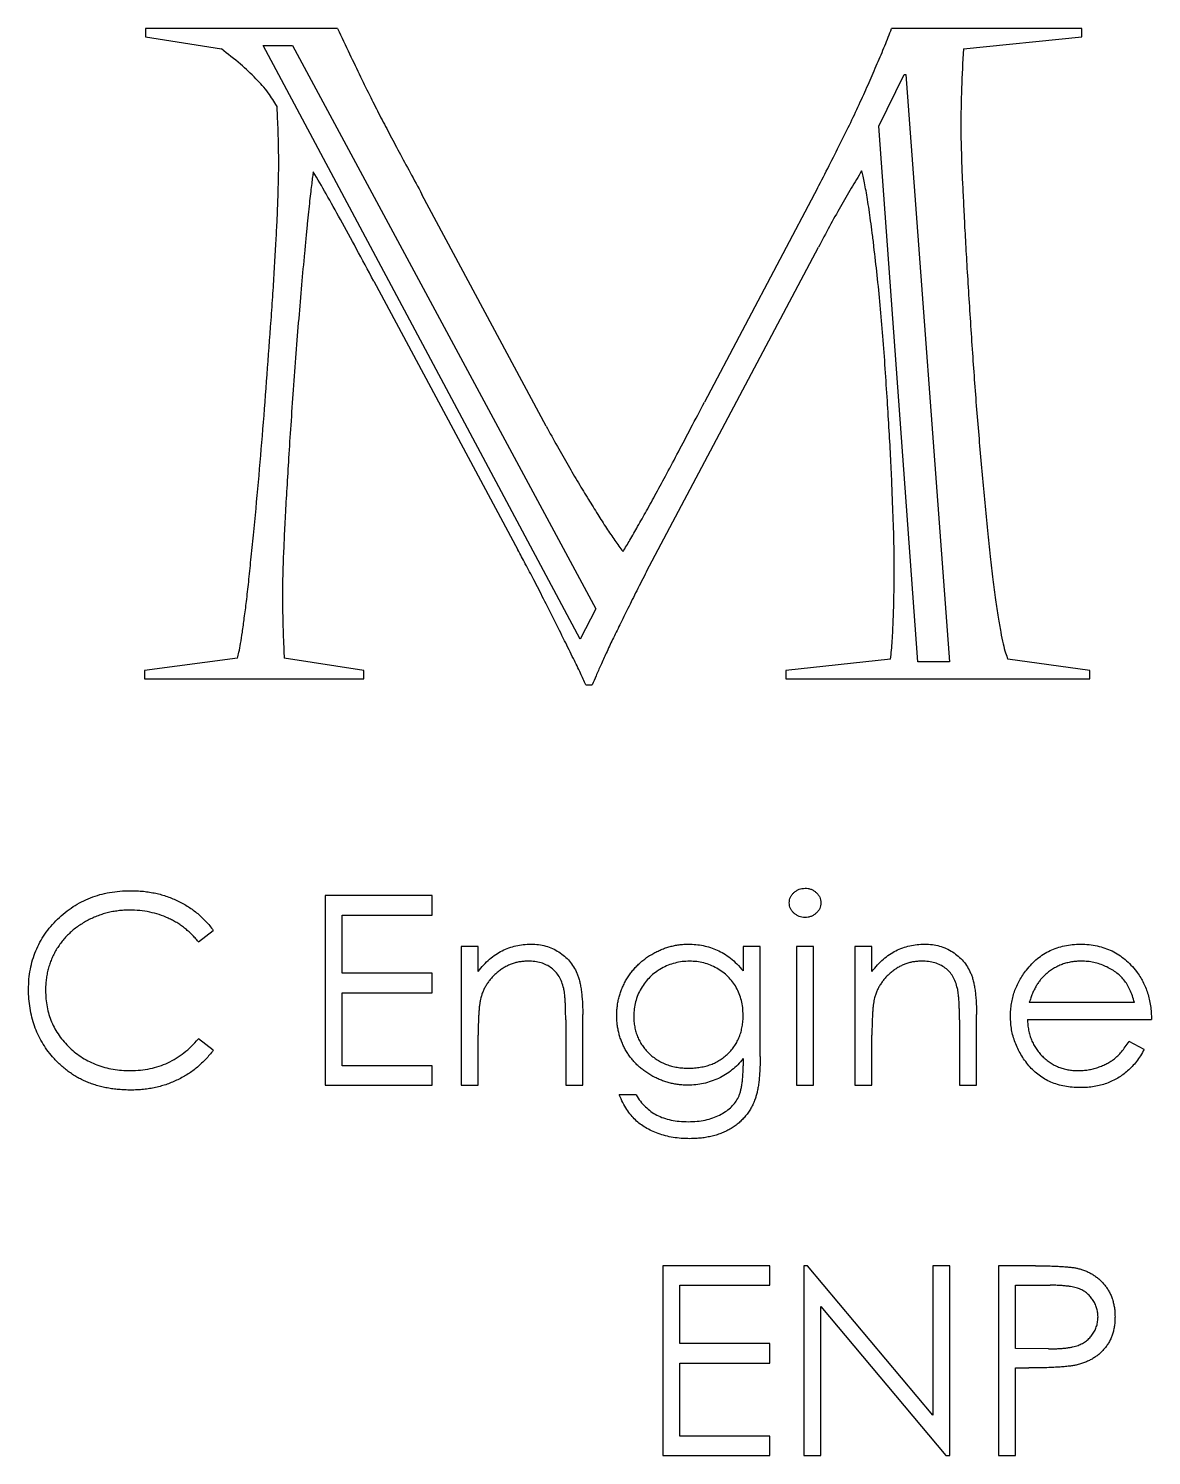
# Model space of a CAD drawing. Header units: millimetres. Extents: x -152 to 152, y -48 to 197.
# Drawn here: x -46.01 to -25.28, y -7.87 to 18.47 of the extents above; entities that cross this region are included whole.
import ezdxf

# ---------------------------------------------------------------- set-up
doc = ezdxf.new("R2010")
doc.units = ezdxf.units.MM

msp = doc.modelspace()

# ---------------------------------------------------------------- linework, layer by layer
at = {"color": 7, "linetype": 'Continuous', "lineweight": 25}
for p, q in [((-40.305, 18.465), (-43.853, 18.465)), ((-43.853, 18.465), (-43.853, 18.31)), ((-26.564, 18.465), (-30.078, 18.465)), ((-26.564, 18.31), (-26.564, 18.465)), ((-43.853, 18.31), (-42.45, 18.088)), ((-28.751, 18.088), (-26.564, 18.31)), ((-41.681, 18.154), (-41.136, 18.154)), ((-35.827, 7.196), (-41.681, 18.154)), ((-41.136, 18.154), (-35.54, 7.754)), ((-30.312, 16.661), (-29.844, 17.62)), ((-29.844, 17.62), (-29.812, 17.62)), ((-29.812, 17.62), (-29.006, 6.777)), ((-29.593, 6.777), (-30.312, 16.661)), ((-36.455, 11.129), (-38.747, 15.405)), ((-31.446, 15.519), (-33.533, 11.572)), ((-34.602, 8.443), (-31.429, 14.428)), ((-39.636, 13.805), (-36.976, 8.844)), ((-35.54, 7.754), (-35.827, 7.196)), ((-42.156, 6.843), (-43.87, 6.621)), ((-43.87, 6.621), (-43.87, 6.465)), ((-39.818, 6.621), (-41.291, 6.843)), ((-39.818, 6.465), (-39.818, 6.621)), ((-30.095, 6.826), (-32.033, 6.621)), ((-32.033, 6.621), (-32.033, 6.465)), ((-29.006, 6.777), (-29.593, 6.777)), ((-26.418, 6.621), (-27.93, 6.826)), ((-26.418, 6.465), (-26.418, 6.621)), ((-43.87, 6.465), (-39.818, 6.465)), ((-35.72, 6.351), (-35.605, 6.351)), ((-32.033, 6.465), (-26.418, 6.465)), ((-40.536, 2.465), (-40.536, -1.035)), ((-38.562, 2.465), (-40.536, 2.465)), ((-38.562, 2.106), (-38.562, 2.465)), ((-40.222, 2.106), (-38.562, 2.106)), ((-40.222, 1.03), (-40.222, 2.106)), ((-42.875, 1.613), (-42.601, 1.823)), ((-38.024, 1.523), (-38.024, -1.035)), ((-37.71, 1.523), (-38.024, 1.523)), ((-37.71, 1.062), (-37.71, 1.523)), ((-32.818, 1.523), (-32.818, 1.076)), ((-32.504, 1.523), (-32.818, 1.523)), ((-32.504, -0.507), (-32.504, 1.523)), ((-31.831, 1.523), (-31.831, -1.035)), ((-31.517, 1.523), (-31.831, 1.523)), ((-31.517, -1.035), (-31.517, 1.523)), ((-30.754, 1.523), (-30.754, -1.035)), ((-30.44, 1.523), (-30.754, 1.523)), ((-30.44, 1.062), (-30.44, 1.523)), ((-38.562, 1.03), (-40.222, 1.03)), ((-38.562, 0.671), (-38.562, 1.03)), ((-40.222, 0.671), (-38.562, 0.671)), ((-40.222, -0.676), (-40.222, 0.671)), ((-35.78, -1.035), (-35.78, 0.272)), ((-28.511, -1.035), (-28.511, 0.272)), ((-25.594, 0.491), (-27.536, 0.491)), ((-36.094, 0.169), (-36.094, -1.035)), ((-28.825, 0.169), (-28.825, -1.035)), ((-27.568, 0.177), (-25.28, 0.177)), ((-42.601, -0.39), (-42.875, -0.182)), ((-37.71, -1.035), (-37.71, -0.11)), ((-30.44, -1.035), (-30.44, -0.11)), ((-25.415, -0.373), (-25.694, -0.227)), ((-38.562, -0.676), (-40.222, -0.676)), ((-38.562, -1.035), (-38.562, -0.676)), ((-32.818, -0.545), (-32.818, -0.677)), ((-40.536, -1.035), (-38.562, -1.035)), ((-38.024, -1.035), (-37.71, -1.035)), ((-36.094, -1.035), (-35.78, -1.035)), ((-31.831, -1.035), (-31.517, -1.035)), ((-30.754, -1.035), (-30.44, -1.035)), ((-28.825, -1.035), (-28.511, -1.035)), ((-34.793, -1.214), (-35.107, -1.214)), ((-34.299, -4.368), (-34.299, -7.868)), ((-32.325, -4.368), (-34.299, -4.368)), ((-32.325, -4.727), (-32.325, -4.368)), ((-31.631, -4.368), (-31.697, -4.368)), ((-31.697, -4.368), (-31.697, -7.868)), ((-29.318, -7.123), (-31.631, -4.368)), ((-29.318, -4.368), (-29.318, -7.123)), ((-29.004, -4.368), (-29.318, -4.368)), ((-29.004, -7.868), (-29.004, -4.368)), ((-28.107, -4.368), (-28.107, -7.868)), ((-27.421, -4.368), (-28.107, -4.368)), ((-33.985, -4.727), (-32.325, -4.727)), ((-33.985, -5.804), (-33.985, -4.727)), ((-27.793, -4.727), (-27.153, -4.727)), ((-27.793, -5.894), (-27.793, -4.727)), ((-31.383, -5.12), (-29.076, -7.868)), ((-31.383, -7.868), (-31.383, -5.12)), ((-32.325, -5.804), (-33.985, -5.804)), ((-32.325, -6.163), (-32.325, -5.804)), ((-27.18, -5.901), (-27.793, -5.894)), ((-33.985, -6.163), (-32.325, -6.163)), ((-33.985, -7.509), (-33.985, -6.163)), ((-27.793, -6.253), (-27.543, -6.253)), ((-27.793, -7.868), (-27.793, -6.253)), ((-32.325, -7.509), (-33.985, -7.509)), ((-32.325, -7.868), (-32.325, -7.509)), ((-34.299, -7.868), (-32.325, -7.868)), ((-31.697, -7.868), (-31.383, -7.868)), ((-29.076, -7.868), (-29.004, -7.868)), ((-28.107, -7.868), (-27.793, -7.868))]:
    msp.add_line(p, q, dxfattribs=at)
for points, knots in [([(-40.305, 18.465), (-40.231, 18.31), (-40.09, 18.012), (-39.89, 17.587), (-39.701, 17.209), (-39.529, 16.862), (-39.35, 16.528), (-39.167, 16.176), (-38.961, 15.8), (-38.82, 15.539), (-38.747, 15.405)], [0, 0, 0, 0, 0.1505979, 0.2872389, 0.410545, 0.5192689, 0.6257966, 0.7412044, 0.8661617, 1, 1, 1, 1]), ([(-31.446, 15.519), (-31.374, 15.658), (-31.231, 15.932), (-31.028, 16.338), (-30.834, 16.728), (-30.657, 17.105), (-30.493, 17.466), (-30.343, 17.812), (-30.203, 18.142), (-30.119, 18.36), (-30.078, 18.465)], [0, 0, 0, 0, 0.1450782, 0.2851175, 0.4187928, 0.5471414, 0.6688446, 0.7849187, 0.8953869, 1, 1, 1, 1]), ([(-41.423, 17.029), (-41.475, 17.114), (-41.587, 17.298), (-41.82, 17.555), (-42.11, 17.825), (-42.332, 17.996), (-42.45, 18.088)], [0, 0, 0, 0, 0.201351, 0.433663, 0.698015, 1, 1, 1, 1]), ([(-28.751, 18.088), (-28.765, 17.847), (-28.793, 17.366), (-28.797, 16.884), (-28.799, 16.644)], [0, 0, 0, 0, 0.501126, 1, 1, 1, 1]), ([(-41.391, 16.035), (-41.392, 16.096), (-41.394, 16.232), (-41.398, 16.459), (-41.408, 16.729), (-41.418, 16.924), (-41.423, 17.029)], [0, 0, 0, 0, 0.183732, 0.411592, 0.683668, 1, 1, 1, 1]), ([(-28.799, 16.644), (-28.799, 16.573), (-28.798, 16.413), (-28.789, 16.15), (-28.781, 15.839), (-28.761, 15.478), (-28.743, 15.066), (-28.719, 14.605), (-28.689, 14.094), (-28.644, 13.356), (-28.583, 12.417), (-28.501, 11.309), (-28.407, 10.241), (-28.328, 9.383), (-28.259, 8.74), (-28.211, 8.313), (-28.163, 7.939), (-28.113, 7.616), (-28.069, 7.344), (-28.022, 7.125), (-27.982, 6.956), (-27.946, 6.864), (-27.93, 6.826)], [0, 0, 0, 0, 0.021711, 0.048364, 0.079957, 0.116509, 0.158247, 0.205184, 0.256828, 0.313674, 0.430119, 0.542679, 0.651383, 0.755956, 0.804585, 0.848038, 0.886348, 0.919283, 0.947308, 0.97, 0.987353, 1, 1, 1, 1]), ([(-42.156, 6.843), (-42.146, 6.88), (-42.121, 6.97), (-42.091, 7.131), (-42.061, 7.342), (-42.024, 7.601), (-41.985, 7.91), (-41.944, 8.268), (-41.904, 8.676), (-41.807, 9.616), (-41.677, 11.09), (-41.569, 12.577), (-41.498, 13.564), (-41.472, 14.021), (-41.448, 14.443), (-41.425, 14.83), (-41.41, 15.181), (-41.401, 15.497), (-41.393, 15.778), (-41.392, 15.953), (-41.391, 16.035)], [0, 0, 0, 0, 0.012541, 0.030286, 0.053231, 0.081733, 0.115239, 0.154538, 0.19882, 0.248667, 0.461347, 0.679859, 0.733274, 0.782953, 0.828666, 0.870678, 0.908698, 0.943008, 0.973355, 1, 1, 1, 1]), ([(-40.753, 15.823), (-40.758, 15.792), (-40.77, 15.72), (-40.783, 15.598), (-40.804, 15.45), (-40.823, 15.276), (-40.841, 15.076), (-40.867, 14.85), (-40.89, 14.598), (-40.927, 14.223), (-40.971, 13.726), (-41.025, 13.107), (-41.076, 12.462), (-41.123, 11.806), (-41.17, 11.162), (-41.208, 10.556), (-41.242, 10), (-41.272, 9.496), (-41.293, 9.041), (-41.311, 8.638), (-41.322, 8.286), (-41.323, 8.069), (-41.323, 7.968)], [0, 0, 0, 0, 0.012195, 0.027759, 0.046773, 0.068855, 0.094319, 0.123227, 0.155518, 0.190914, 0.266631, 0.345427, 0.427585, 0.512801, 0.596146, 0.673261, 0.743859, 0.808251, 0.865803, 0.917153, 0.961675, 1, 1, 1, 1]), ([(-39.636, 13.805), (-39.743, 14.005), (-39.948, 14.384), (-40.242, 14.921), (-40.504, 15.395), (-40.674, 15.687), (-40.753, 15.823)], [0, 0, 0, 0, 0.295104, 0.560983, 0.795288, 1, 1, 1, 1]), ([(-30.631, 15.838), (-30.695, 15.732), (-30.828, 15.514), (-31.025, 15.172), (-31.228, 14.809), (-31.361, 14.557), (-31.429, 14.428)], [0, 0, 0, 0, 0.229843, 0.472857, 0.729114, 1, 1, 1, 1]), ([(-30.029, 8.508), (-30.03, 8.613), (-30.031, 8.837), (-30.038, 9.195), (-30.055, 9.598), (-30.07, 10.043), (-30.092, 10.53), (-30.122, 11.052), (-30.156, 11.608), (-30.195, 12.19), (-30.236, 12.779), (-30.289, 13.354), (-30.34, 13.907), (-30.394, 14.349), (-30.431, 14.684), (-30.464, 14.911), (-30.494, 15.117), (-30.518, 15.303), (-30.549, 15.466), (-30.575, 15.609), (-30.601, 15.732), (-30.621, 15.805), (-30.631, 15.838)], [0, 0, 0, 0, 0.042662, 0.091286, 0.145889, 0.206783, 0.272991, 0.344204, 0.419747, 0.500283, 0.581854, 0.660209, 0.735631, 0.807869, 0.841834, 0.872889, 0.901277, 0.926673, 0.949183, 0.969031, 0.985962, 1, 1, 1, 1]), ([(-35.036, 8.813), (-34.993, 8.883), (-34.901, 9.036), (-34.759, 9.288), (-34.594, 9.574), (-34.418, 9.902), (-34.22, 10.264), (-34.006, 10.666), (-33.775, 11.106), (-33.616, 11.413), (-33.533, 11.572)], [0, 0, 0, 0, 0.078552, 0.170546, 0.275711, 0.393972, 0.525409, 0.670336, 0.82876, 1, 1, 1, 1]), ([(-36.455, 11.129), (-36.387, 11.003), (-36.254, 10.761), (-36.053, 10.412), (-35.864, 10.085), (-35.681, 9.784), (-35.508, 9.506), (-35.346, 9.252), (-35.19, 9.023), (-35.086, 8.881), (-35.036, 8.813)], [0, 0, 0, 0, 0.157581, 0.305255, 0.444156, 0.57398, 0.694295, 0.805124, 0.906999, 1, 1, 1, 1]), ([(-35.72, 6.351), (-35.753, 6.423), (-35.827, 6.587), (-35.961, 6.858), (-36.124, 7.186), (-36.308, 7.554), (-36.496, 7.929), (-36.673, 8.275), (-36.832, 8.574), (-36.931, 8.759), (-36.976, 8.844)], [0, 0, 0, 0, 0.085446, 0.193083, 0.324503, 0.478539, 0.635696, 0.774923, 0.896233, 1, 1, 1, 1]), ([(-34.602, 8.443), (-34.663, 8.325), (-34.778, 8.099), (-34.942, 7.772), (-35.089, 7.471), (-35.225, 7.198), (-35.342, 6.949), (-35.442, 6.726), (-35.532, 6.531), (-35.582, 6.408), (-35.605, 6.351)], [0, 0, 0, 0, 0.170831, 0.328047, 0.473064, 0.604003, 0.7223, 0.828429, 0.920488, 1, 1, 1, 1]), ([(-30.095, 6.826), (-30.084, 6.939), (-30.061, 7.182), (-30.045, 7.576), (-30.032, 8.025), (-30.03, 8.341), (-30.029, 8.508)], [0, 0, 0, 0, 0.201675, 0.436135, 0.702209, 1, 1, 1, 1]), ([(-41.323, 7.968), (-41.322, 7.896), (-41.321, 7.738), (-41.316, 7.479), (-41.306, 7.176), (-41.296, 6.959), (-41.291, 6.843)], [0, 0, 0, 0, 0.1904, 0.421935, 0.690348, 1, 1, 1, 1]), ([(-46.011, 0.736), (-46.009, 0.799), (-46.006, 0.923), (-45.98, 1.104), (-45.938, 1.278), (-45.879, 1.445), (-45.804, 1.604), (-45.711, 1.755), (-45.601, 1.898), (-45.476, 2.032), (-45.338, 2.155), (-45.191, 2.263), (-45.034, 2.352), (-44.869, 2.427), (-44.696, 2.485), (-44.514, 2.525), (-44.323, 2.55), (-44.194, 2.554), (-44.128, 2.555)], [0, 0, 0, 0, 0.064558, 0.127014, 0.187955, 0.248014, 0.307748, 0.368235, 0.42947, 0.492743, 0.556258, 0.618217, 0.679655, 0.741246, 0.803415, 0.866815, 0.932328, 1, 1, 1, 1]), ([(-44.128, 2.555), (-44.087, 2.555), (-44.008, 2.554), (-43.89, 2.544), (-43.775, 2.529), (-43.664, 2.508), (-43.555, 2.482), (-43.449, 2.447), (-43.346, 2.408), (-43.246, 2.363), (-43.15, 2.313), (-43.058, 2.258), (-42.971, 2.197), (-42.887, 2.133), (-42.809, 2.062), (-42.734, 1.988), (-42.665, 1.908), (-42.622, 1.851), (-42.601, 1.823)], [0, 0, 0, 0, 0.068548, 0.135683, 0.201215, 0.265682, 0.329267, 0.392395, 0.45507, 0.517127, 0.57879, 0.63974, 0.700192, 0.759806, 0.819628, 0.879355, 0.939512, 1, 1, 1, 1]), ([(-31.966, 2.329), (-31.965, 2.348), (-31.963, 2.383), (-31.946, 2.434), (-31.919, 2.481), (-31.881, 2.522), (-31.837, 2.556), (-31.787, 2.582), (-31.732, 2.597), (-31.695, 2.599), (-31.676, 2.6)], [0, 0, 0, 0, 0.1232899, 0.2421491, 0.3634375, 0.4897454, 0.6181148, 0.7448938, 0.8689323, 1, 1, 1, 1]), ([(-31.676, 2.6), (-31.656, 2.599), (-31.618, 2.597), (-31.563, 2.582), (-31.513, 2.556), (-31.468, 2.522), (-31.43, 2.481), (-31.403, 2.434), (-31.386, 2.383), (-31.384, 2.348), (-31.383, 2.329)], [0, 0, 0, 0, 0.131899, 0.258284, 0.384341, 0.51198, 0.638632, 0.75923, 0.877412, 1, 1, 1, 1]), ([(-44.147, 2.196), (-44.182, 2.196), (-44.252, 2.195), (-44.356, 2.184), (-44.457, 2.169), (-44.557, 2.147), (-44.655, 2.119), (-44.751, 2.086), (-44.844, 2.045), (-44.936, 1.999), (-45.023, 1.947), (-45.107, 1.891), (-45.185, 1.831), (-45.258, 1.766), (-45.326, 1.697), (-45.389, 1.624), (-45.446, 1.546), (-45.499, 1.465), (-45.546, 1.38), (-45.585, 1.292), (-45.62, 1.202), (-45.648, 1.109), (-45.67, 1.013), (-45.685, 0.915), (-45.695, 0.814), (-45.696, 0.746), (-45.697, 0.712)], [0, 0, 0, 0, 0.043955, 0.087502, 0.130463, 0.172752, 0.215403, 0.25765, 0.300153, 0.343121, 0.385925, 0.427686, 0.468818, 0.509492, 0.549883, 0.58998, 0.630405, 0.670869, 0.711384, 0.751627, 0.791776, 0.832459, 0.873319, 0.914543, 0.956924, 1, 1, 1, 1]), ([(-42.875, 1.613), (-42.895, 1.636), (-42.934, 1.683), (-42.997, 1.748), (-43.062, 1.809), (-43.13, 1.866), (-43.202, 1.918), (-43.275, 1.966), (-43.353, 2.009), (-43.459, 2.062), (-43.599, 2.116), (-43.775, 2.162), (-43.958, 2.191), (-44.084, 2.195), (-44.147, 2.196)], [0, 0, 0, 0, 0.063163, 0.125475, 0.187121, 0.248294, 0.309295, 0.36985, 0.430973, 0.492456, 0.616148, 0.740844, 0.868183, 1, 1, 1, 1]), ([(-31.676, 2.062), (-31.695, 2.062), (-31.732, 2.064), (-31.787, 2.08), (-31.837, 2.105), (-31.881, 2.139), (-31.919, 2.18), (-31.946, 2.227), (-31.963, 2.277), (-31.965, 2.312), (-31.966, 2.329)], [0, 0, 0, 0, 0.131867, 0.256661, 0.384213, 0.513365, 0.640443, 0.761085, 0.879146, 1, 1, 1, 1]), ([(-31.383, 2.329), (-31.384, 2.312), (-31.386, 2.277), (-31.403, 2.227), (-31.43, 2.18), (-31.468, 2.14), (-31.513, 2.105), (-31.563, 2.079), (-31.618, 2.064), (-31.656, 2.062), (-31.676, 2.062)], [0, 0, 0, 0, 0.1201621, 0.2375463, 0.3574971, 0.4849171, 0.6133293, 0.7401504, 0.8673013, 1, 1, 1, 1]), ([(-37.71, 1.062), (-37.676, 1.104), (-37.611, 1.185), (-37.503, 1.292), (-37.388, 1.379), (-37.268, 1.45), (-37.142, 1.502), (-37.012, 1.541), (-36.876, 1.563), (-36.783, 1.566), (-36.736, 1.568)], [0, 0, 0, 0, 0.140976, 0.273569, 0.398988, 0.51993, 0.63811, 0.756589, 0.87686, 1, 1, 1, 1]), ([(-36.736, 1.568), (-36.689, 1.566), (-36.596, 1.563), (-36.462, 1.536), (-36.336, 1.49), (-36.219, 1.426), (-36.114, 1.348), (-36.021, 1.256), (-35.945, 1.151), (-35.894, 1.053), (-35.86, 0.967), (-35.839, 0.892), (-35.821, 0.81), (-35.805, 0.719), (-35.795, 0.619), (-35.786, 0.511), (-35.78, 0.394), (-35.78, 0.313), (-35.78, 0.272)], [0, 0, 0, 0, 0.07724, 0.151178, 0.223488, 0.295543, 0.366976, 0.437131, 0.507044, 0.57856, 0.616614, 0.658756, 0.704491, 0.754803, 0.809332, 0.868274, 0.932073, 1, 1, 1, 1]), ([(-35.152, 0.253), (-35.151, 0.282), (-35.15, 0.34), (-35.141, 0.425), (-35.129, 0.51), (-35.108, 0.593), (-35.084, 0.675), (-35.054, 0.754), (-35.018, 0.833), (-34.977, 0.909), (-34.931, 0.983), (-34.88, 1.054), (-34.825, 1.12), (-34.766, 1.182), (-34.703, 1.241), (-34.635, 1.295), (-34.564, 1.345), (-34.488, 1.391), (-34.41, 1.432), (-34.331, 1.469), (-34.25, 1.499), (-34.169, 1.525), (-34.085, 1.543), (-34.001, 1.558), (-33.916, 1.566), (-33.859, 1.567), (-33.831, 1.568)], [0, 0, 0, 0, 0.042034, 0.083905, 0.125069, 0.166158, 0.20721, 0.248491, 0.289878, 0.33217, 0.374476, 0.416225, 0.45761, 0.499073, 0.540553, 0.582249, 0.62455, 0.667433, 0.710323, 0.752467, 0.794065, 0.835216, 0.876228, 0.917446, 0.958643, 1, 1, 1, 1]), ([(-33.831, 1.568), (-33.784, 1.567), (-33.691, 1.564), (-33.554, 1.543), (-33.422, 1.509), (-33.294, 1.461), (-33.169, 1.396), (-33.048, 1.309), (-32.93, 1.202), (-32.856, 1.119), (-32.818, 1.076)], [0, 0, 0, 0, 0.120911, 0.238762, 0.354755, 0.470359, 0.589144, 0.716329, 0.852445, 1, 1, 1, 1]), ([(-30.44, 1.062), (-30.407, 1.104), (-30.342, 1.185), (-30.233, 1.292), (-30.119, 1.379), (-29.999, 1.45), (-29.873, 1.502), (-29.743, 1.541), (-29.607, 1.563), (-29.514, 1.566), (-29.467, 1.568)], [0, 0, 0, 0, 0.140976, 0.2735688, 0.3989883, 0.5199298, 0.63811, 0.7565889, 0.8768598, 1, 1, 1, 1]), ([(-29.467, 1.568), (-29.42, 1.566), (-29.327, 1.563), (-29.192, 1.536), (-29.066, 1.49), (-28.95, 1.426), (-28.845, 1.348), (-28.752, 1.256), (-28.676, 1.151), (-28.625, 1.053), (-28.591, 0.967), (-28.57, 0.892), (-28.552, 0.81), (-28.536, 0.719), (-28.525, 0.619), (-28.517, 0.511), (-28.511, 0.394), (-28.511, 0.313), (-28.511, 0.272)], [0, 0, 0, 0, 0.07724, 0.151178, 0.223488, 0.295543, 0.366976, 0.437131, 0.507044, 0.57856, 0.616614, 0.658756, 0.704491, 0.754803, 0.809332, 0.868274, 0.932073, 1, 1, 1, 1]), ([(-27.588, 1.091), (-27.556, 1.129), (-27.494, 1.204), (-27.388, 1.302), (-27.274, 1.384), (-27.153, 1.452), (-27.022, 1.503), (-26.885, 1.542), (-26.739, 1.563), (-26.639, 1.566), (-26.588, 1.568)], [0, 0, 0, 0, 0.128835, 0.253589, 0.374643, 0.49534, 0.616325, 0.739759, 0.866842, 1, 1, 1, 1]), ([(-26.588, 1.568), (-26.536, 1.567), (-26.433, 1.564), (-26.283, 1.539), (-26.141, 1.5), (-26.007, 1.445), (-25.881, 1.374), (-25.765, 1.286), (-25.655, 1.183), (-25.591, 1.105), (-25.558, 1.065)], [0, 0, 0, 0, 0.13204, 0.259033, 0.38188, 0.502258, 0.622752, 0.744743, 0.870109, 1, 1, 1, 1]), ([(-36.791, 1.254), (-36.816, 1.253), (-36.866, 1.252), (-36.94, 1.243), (-37.012, 1.228), (-37.083, 1.207), (-37.15, 1.178), (-37.217, 1.145), (-37.281, 1.105), (-37.342, 1.06), (-37.4, 1.01), (-37.453, 0.957), (-37.5, 0.901), (-37.543, 0.842), (-37.581, 0.78), (-37.613, 0.715), (-37.641, 0.647), (-37.654, 0.6), (-37.661, 0.577)], [0, 0, 0, 0, 0.063986, 0.126627, 0.188984, 0.25023, 0.312351, 0.374574, 0.438148, 0.50292, 0.567974, 0.630771, 0.692935, 0.754398, 0.815218, 0.876117, 0.938015, 1, 1, 1, 1]), ([(-36.131, 0.75), (-36.142, 0.79), (-36.162, 0.867), (-36.213, 0.97), (-36.277, 1.058), (-36.355, 1.131), (-36.446, 1.187), (-36.55, 1.226), (-36.667, 1.25), (-36.748, 1.253), (-36.791, 1.254)], [0, 0, 0, 0, 0.1355195, 0.2608332, 0.378476, 0.4931776, 0.609281, 0.729981, 0.8592613, 1, 1, 1, 1]), ([(-33.806, 1.254), (-33.852, 1.252), (-33.943, 1.249), (-34.076, 1.223), (-34.204, 1.181), (-34.326, 1.122), (-34.44, 1.05), (-34.541, 0.963), (-34.629, 0.863), (-34.704, 0.752), (-34.764, 0.632), (-34.806, 0.505), (-34.833, 0.374), (-34.836, 0.285), (-34.838, 0.24)], [0, 0, 0, 0, 0.085519, 0.169309, 0.252218, 0.336756, 0.420595, 0.502741, 0.584804, 0.668268, 0.751823, 0.833629, 0.91622, 1, 1, 1, 1]), ([(-32.818, 0.258), (-32.82, 0.305), (-32.822, 0.396), (-32.847, 0.529), (-32.887, 0.653), (-32.943, 0.77), (-33.013, 0.877), (-33.097, 0.972), (-33.194, 1.056), (-33.304, 1.126), (-33.422, 1.182), (-33.546, 1.225), (-33.674, 1.249), (-33.762, 1.252), (-33.806, 1.254)], [0, 0, 0, 0, 0.089243, 0.174349, 0.257613, 0.339527, 0.420997, 0.501579, 0.582542, 0.666133, 0.750049, 0.832743, 0.915647, 1, 1, 1, 1]), ([(-29.522, 1.254), (-29.547, 1.253), (-29.597, 1.252), (-29.671, 1.243), (-29.743, 1.228), (-29.814, 1.207), (-29.881, 1.178), (-29.948, 1.145), (-30.011, 1.105), (-30.073, 1.06), (-30.13, 1.01), (-30.184, 0.957), (-30.231, 0.901), (-30.274, 0.842), (-30.311, 0.78), (-30.344, 0.715), (-30.371, 0.647), (-30.385, 0.6), (-30.392, 0.577)], [0, 0, 0, 0, 0.063986, 0.126627, 0.188984, 0.25023, 0.312351, 0.374574, 0.438148, 0.50292, 0.567974, 0.630771, 0.692935, 0.754398, 0.815218, 0.876117, 0.938015, 1, 1, 1, 1]), ([(-28.862, 0.75), (-28.873, 0.79), (-28.893, 0.867), (-28.944, 0.97), (-29.007, 1.058), (-29.085, 1.131), (-29.177, 1.187), (-29.281, 1.226), (-29.397, 1.25), (-29.479, 1.253), (-29.522, 1.254)], [0, 0, 0, 0, 0.13552, 0.260833, 0.378476, 0.493178, 0.609281, 0.729981, 0.859261, 1, 1, 1, 1]), ([(-27.883, 0.237), (-27.882, 0.277), (-27.879, 0.354), (-27.866, 0.47), (-27.843, 0.582), (-27.811, 0.691), (-27.769, 0.796), (-27.718, 0.898), (-27.658, 0.997), (-27.612, 1.06), (-27.588, 1.091)], [0, 0, 0, 0, 0.1280448, 0.2537679, 0.3774284, 0.5005508, 0.6232959, 0.7465783, 0.8723475, 1, 1, 1, 1]), ([(-26.572, 1.254), (-26.604, 1.253), (-26.666, 1.252), (-26.757, 1.241), (-26.844, 1.222), (-26.929, 1.196), (-27.01, 1.161), (-27.088, 1.12), (-27.162, 1.071), (-27.208, 1.033), (-27.231, 1.014)], [0, 0, 0, 0, 0.131092, 0.259141, 0.384162, 0.505992, 0.629098, 0.750669, 0.874039, 1, 1, 1, 1]), ([(-25.594, 0.491), (-25.606, 0.533), (-25.628, 0.613), (-25.674, 0.724), (-25.726, 0.823), (-25.788, 0.908), (-25.858, 0.984), (-25.938, 1.051), (-26.029, 1.11), (-26.128, 1.16), (-26.234, 1.203), (-26.345, 1.232), (-26.457, 1.251), (-26.534, 1.253), (-26.572, 1.254)], [0, 0, 0, 0, 0.09624, 0.185231, 0.267501, 0.3444, 0.419595, 0.496891, 0.576638, 0.660268, 0.745387, 0.83004, 0.914474, 1, 1, 1, 1]), ([(-25.558, 1.065), (-25.536, 1.034), (-25.492, 0.974), (-25.437, 0.876), (-25.389, 0.773), (-25.351, 0.664), (-25.32, 0.551), (-25.297, 0.431), (-25.284, 0.306), (-25.281, 0.22), (-25.28, 0.177)], [0, 0, 0, 0, 0.118522, 0.236255, 0.356174, 0.47725, 0.60154, 0.729618, 0.862158, 1, 1, 1, 1]), ([(-27.231, 1.014), (-27.248, 0.999), (-27.282, 0.968), (-27.327, 0.916), (-27.37, 0.859), (-27.409, 0.796), (-27.445, 0.727), (-27.479, 0.654), (-27.51, 0.575), (-27.527, 0.519), (-27.536, 0.491)], [0, 0, 0, 0, 0.109984, 0.22258, 0.3385, 0.458709, 0.585535, 0.717518, 0.854667, 1, 1, 1, 1]), ([(-45.567, -0.512), (-45.602, -0.469), (-45.673, -0.382), (-45.763, -0.242), (-45.84, -0.095), (-45.903, 0.058), (-45.951, 0.218), (-45.985, 0.385), (-46.007, 0.558), (-46.01, 0.676), (-46.011, 0.736)], [0, 0, 0, 0, 0.124329, 0.247156, 0.36878, 0.490734, 0.613614, 0.738958, 0.867311, 1, 1, 1, 1]), ([(-45.697, 0.712), (-45.695, 0.66), (-45.693, 0.559), (-45.671, 0.41), (-45.637, 0.267), (-45.587, 0.132), (-45.525, 0.002), (-45.447, -0.12), (-45.356, -0.237), (-45.252, -0.344), (-45.138, -0.443), (-45.015, -0.53), (-44.884, -0.602), (-44.747, -0.662), (-44.602, -0.708), (-44.449, -0.741), (-44.29, -0.762), (-44.181, -0.764), (-44.125, -0.765)], [0, 0, 0, 0, 0.064323, 0.12629, 0.186726, 0.246146, 0.305576, 0.365429, 0.426326, 0.48884, 0.551725, 0.613919, 0.675484, 0.737334, 0.800229, 0.864502, 0.931041, 1, 1, 1, 1]), ([(-37.661, 0.577), (-37.665, 0.559), (-37.674, 0.522), (-37.683, 0.46), (-37.691, 0.389), (-37.698, 0.308), (-37.703, 0.217), (-37.707, 0.117), (-37.709, 0.007), (-37.709, -0.07), (-37.71, -0.11)], [0, 0, 0, 0, 0.076995, 0.167615, 0.271052, 0.38946, 0.520843, 0.666399, 0.826094, 1, 1, 1, 1]), ([(-36.094, 0.169), (-36.094, 0.203), (-36.095, 0.27), (-36.096, 0.365), (-36.099, 0.452), (-36.103, 0.529), (-36.108, 0.597), (-36.114, 0.657), (-36.122, 0.707), (-36.128, 0.737), (-36.131, 0.75)], [0, 0, 0, 0, 0.17885, 0.34211, 0.489826, 0.623254, 0.74008, 0.841483, 0.928908, 1, 1, 1, 1]), ([(-30.392, 0.577), (-30.396, 0.559), (-30.404, 0.522), (-30.414, 0.46), (-30.422, 0.389), (-30.429, 0.308), (-30.433, 0.217), (-30.438, 0.117), (-30.44, 0.007), (-30.44, -0.07), (-30.44, -0.11)], [0, 0, 0, 0, 0.076995, 0.167615, 0.271052, 0.38946, 0.520843, 0.666399, 0.826094, 1, 1, 1, 1]), ([(-28.825, 0.169), (-28.825, 0.203), (-28.825, 0.27), (-28.827, 0.365), (-28.829, 0.452), (-28.833, 0.529), (-28.839, 0.597), (-28.845, 0.657), (-28.853, 0.707), (-28.859, 0.737), (-28.862, 0.75)], [0, 0, 0, 0, 0.17885, 0.34211, 0.489826, 0.623254, 0.74008, 0.841483, 0.928908, 1, 1, 1, 1]), ([(-33.841, -1.035), (-33.87, -1.034), (-33.928, -1.033), (-34.014, -1.024), (-34.1, -1.011), (-34.183, -0.992), (-34.265, -0.968), (-34.346, -0.937), (-34.426, -0.902), (-34.504, -0.862), (-34.578, -0.816), (-34.649, -0.767), (-34.716, -0.714), (-34.779, -0.658), (-34.836, -0.597), (-34.89, -0.533), (-34.939, -0.465), (-34.984, -0.394), (-35.023, -0.319), (-35.057, -0.243), (-35.087, -0.165), (-35.111, -0.085), (-35.129, -0.003), (-35.142, 0.081), (-35.15, 0.166), (-35.151, 0.224), (-35.152, 0.253)], [0, 0, 0, 0, 0.042865, 0.085222, 0.127202, 0.169025, 0.210882, 0.252963, 0.295628, 0.338553, 0.381463, 0.423582, 0.465066, 0.506312, 0.54704, 0.587676, 0.628675, 0.669946, 0.711036, 0.751996, 0.792673, 0.833446, 0.874191, 0.915494, 0.957478, 1, 1, 1, 1]), ([(-34.838, 0.24), (-34.837, 0.206), (-34.836, 0.139), (-34.822, 0.041), (-34.8, -0.052), (-34.768, -0.14), (-34.729, -0.225), (-34.68, -0.305), (-34.623, -0.38), (-34.557, -0.45), (-34.484, -0.513), (-34.405, -0.569), (-34.321, -0.615), (-34.232, -0.655), (-34.137, -0.683), (-34.038, -0.706), (-33.933, -0.718), (-33.861, -0.72), (-33.825, -0.72)], [0, 0, 0, 0, 0.064983, 0.127803, 0.189056, 0.248395, 0.307691, 0.366977, 0.42734, 0.488795, 0.550674, 0.612045, 0.673369, 0.73493, 0.79781, 0.862892, 0.930095, 1, 1, 1, 1]), ([(-33.825, -0.72), (-33.788, -0.72), (-33.715, -0.718), (-33.61, -0.705), (-33.51, -0.684), (-33.415, -0.655), (-33.326, -0.617), (-33.243, -0.569), (-33.165, -0.515), (-33.094, -0.452), (-33.029, -0.382), (-32.973, -0.306), (-32.925, -0.225), (-32.885, -0.139), (-32.855, -0.047), (-32.835, 0.05), (-32.82, 0.152), (-32.819, 0.222), (-32.818, 0.258)], [0, 0, 0, 0, 0.0701215, 0.1371218, 0.2014871, 0.2637651, 0.3245601, 0.3847389, 0.4449046, 0.5052319, 0.565494, 0.6250997, 0.6843497, 0.7438828, 0.8046082, 0.8672389, 0.9320943, 1, 1, 1, 1]), ([(-26.596, -1.079), (-26.645, -1.078), (-26.741, -1.076), (-26.881, -1.057), (-27.012, -1.025), (-27.135, -0.981), (-27.25, -0.924), (-27.356, -0.854), (-27.455, -0.772), (-27.543, -0.677), (-27.622, -0.575), (-27.692, -0.469), (-27.751, -0.359), (-27.798, -0.246), (-27.837, -0.13), (-27.864, -0.011), (-27.879, 0.112), (-27.881, 0.195), (-27.883, 0.237)], [0, 0, 0, 0, 0.071579, 0.139629, 0.204797, 0.268135, 0.329814, 0.391301, 0.453434, 0.516552, 0.579631, 0.641119, 0.701294, 0.76081, 0.819932, 0.87892, 0.938983, 1, 1, 1, 1]), ([(-27.568, 0.177), (-27.567, 0.143), (-27.564, 0.077), (-27.55, -0.02), (-27.528, -0.112), (-27.496, -0.199), (-27.458, -0.282), (-27.412, -0.361), (-27.357, -0.434), (-27.295, -0.502), (-27.226, -0.563), (-27.154, -0.618), (-27.077, -0.664), (-26.996, -0.701), (-26.911, -0.73), (-26.823, -0.75), (-26.73, -0.763), (-26.667, -0.765), (-26.635, -0.765)], [0, 0, 0, 0, 0.068385, 0.134476, 0.198391, 0.260753, 0.321829, 0.383037, 0.444653, 0.507398, 0.569825, 0.630778, 0.690929, 0.750945, 0.811049, 0.872331, 0.935004, 1, 1, 1, 1]), ([(-44.125, -0.765), (-44.064, -0.764), (-43.944, -0.76), (-43.768, -0.732), (-43.599, -0.687), (-43.438, -0.623), (-43.284, -0.54), (-43.139, -0.439), (-43.001, -0.32), (-42.918, -0.228), (-42.875, -0.182)], [0, 0, 0, 0, 0.128515, 0.252949, 0.374755, 0.49594, 0.617181, 0.740909, 0.867811, 1, 1, 1, 1]), ([(-26.635, -0.765), (-26.604, -0.765), (-26.542, -0.764), (-26.449, -0.752), (-26.358, -0.733), (-26.269, -0.707), (-26.183, -0.675), (-26.104, -0.637), (-26.031, -0.595), (-25.963, -0.547), (-25.897, -0.488), (-25.831, -0.414), (-25.761, -0.327), (-25.717, -0.262), (-25.694, -0.227)], [0, 0, 0, 0, 0.082592, 0.163879, 0.245659, 0.327726, 0.40861, 0.485749, 0.559169, 0.630268, 0.705306, 0.792065, 0.889796, 1, 1, 1, 1]), ([(-44.123, -1.124), (-44.161, -1.124), (-44.235, -1.124), (-44.345, -1.115), (-44.452, -1.104), (-44.556, -1.086), (-44.657, -1.066), (-44.755, -1.039), (-44.85, -1.008), (-44.942, -0.972), (-45.031, -0.932), (-45.117, -0.886), (-45.199, -0.835), (-45.279, -0.781), (-45.356, -0.721), (-45.43, -0.656), (-45.501, -0.587), (-45.545, -0.537), (-45.567, -0.512)], [0, 0, 0, 0, 0.069663, 0.13775, 0.203917, 0.26878, 0.332414, 0.394754, 0.45618, 0.516996, 0.577396, 0.637198, 0.696999, 0.756756, 0.816554, 0.876948, 0.938132, 1, 1, 1, 1]), ([(-42.601, -0.39), (-42.623, -0.419), (-42.667, -0.476), (-42.738, -0.556), (-42.814, -0.632), (-42.893, -0.702), (-42.976, -0.768), (-43.064, -0.828), (-43.156, -0.883), (-43.252, -0.934), (-43.35, -0.979), (-43.452, -1.017), (-43.557, -1.051), (-43.665, -1.078), (-43.776, -1.099), (-43.889, -1.113), (-44.005, -1.123), (-44.084, -1.124), (-44.123, -1.124)], [0, 0, 0, 0, 0.061674, 0.123053, 0.183475, 0.243727, 0.304279, 0.364863, 0.425946, 0.487391, 0.54922, 0.611144, 0.673529, 0.736961, 0.800785, 0.866013, 0.932101, 1, 1, 1, 1]), ([(-32.504, -0.507), (-32.505, -0.55), (-32.505, -0.633), (-32.509, -0.754), (-32.517, -0.865), (-32.526, -0.968), (-32.54, -1.062), (-32.556, -1.147), (-32.574, -1.222), (-32.59, -1.269), (-32.598, -1.291)], [0, 0, 0, 0, 0.163445, 0.315489, 0.456291, 0.585864, 0.705429, 0.813371, 0.911718, 1, 1, 1, 1]), ([(-25.415, -0.373), (-25.437, -0.413), (-25.48, -0.49), (-25.555, -0.595), (-25.633, -0.69), (-25.718, -0.772), (-25.807, -0.843), (-25.902, -0.905), (-26.002, -0.958), (-26.108, -1.003), (-26.22, -1.037), (-26.339, -1.062), (-26.465, -1.077), (-26.552, -1.079), (-26.596, -1.079)], [0, 0, 0, 0, 0.09337, 0.181661, 0.265874, 0.346355, 0.4246, 0.501903, 0.579992, 0.658443, 0.738672, 0.821894, 0.908801, 1, 1, 1, 1]), ([(-32.818, -0.545), (-32.85, -0.582), (-32.914, -0.658), (-33.023, -0.756), (-33.142, -0.841), (-33.271, -0.911), (-33.407, -0.966), (-33.548, -1.005), (-33.693, -1.031), (-33.791, -1.033), (-33.841, -1.035)], [0, 0, 0, 0, 0.126561, 0.250895, 0.374719, 0.499826, 0.624964, 0.749039, 0.87318, 1, 1, 1, 1]), ([(-33.831, -1.708), (-33.776, -1.706), (-33.671, -1.703), (-33.519, -1.681), (-33.38, -1.643), (-33.256, -1.591), (-33.147, -1.526), (-33.053, -1.454), (-32.976, -1.373), (-32.925, -1.298), (-32.893, -1.232), (-32.873, -1.174), (-32.857, -1.11), (-32.843, -1.037), (-32.831, -0.958), (-32.824, -0.871), (-32.819, -0.776), (-32.819, -0.711), (-32.818, -0.677)], [0, 0, 0, 0, 0.0981713, 0.1892644, 0.2744631, 0.3550232, 0.4309205, 0.501086, 0.5666076, 0.6297209, 0.6627107, 0.6987656, 0.7386105, 0.7825812, 0.8304088, 0.8825779, 0.9392287, 1, 1, 1, 1]), ([(-33.801, -2.022), (-33.854, -2.021), (-33.957, -2.019), (-34.108, -2), (-34.251, -1.972), (-34.384, -1.93), (-34.507, -1.879), (-34.62, -1.821), (-34.72, -1.754), (-34.81, -1.677), (-34.891, -1.586), (-34.968, -1.479), (-35.041, -1.354), (-35.084, -1.262), (-35.107, -1.214)], [0, 0, 0, 0, 0.096491, 0.188474, 0.27684, 0.362137, 0.443437, 0.520166, 0.59271, 0.662917, 0.735419, 0.814881, 0.903061, 1, 1, 1, 1]), ([(-34.793, -1.214), (-34.768, -1.254), (-34.718, -1.333), (-34.626, -1.434), (-34.525, -1.521), (-34.411, -1.591), (-34.285, -1.643), (-34.146, -1.681), (-33.993, -1.704), (-33.886, -1.706), (-33.831, -1.708)], [0, 0, 0, 0, 0.124716, 0.243805, 0.360062, 0.475112, 0.593525, 0.71935, 0.853855, 1, 1, 1, 1]), ([(-32.598, -1.291), (-32.609, -1.32), (-32.631, -1.377), (-32.672, -1.457), (-32.718, -1.532), (-32.771, -1.603), (-32.83, -1.668), (-32.894, -1.729), (-32.965, -1.784), (-33.041, -1.834), (-33.122, -1.878), (-33.207, -1.916), (-33.296, -1.95), (-33.39, -1.975), (-33.487, -1.997), (-33.588, -2.011), (-33.693, -2.02), (-33.765, -2.021), (-33.801, -2.022)], [0, 0, 0, 0, 0.061371, 0.120906, 0.179424, 0.237607, 0.295938, 0.354218, 0.413537, 0.474087, 0.535121, 0.596988, 0.66002, 0.724277, 0.790012, 0.857748, 0.927829, 1, 1, 1, 1]), ([(-27.421, -4.368), (-27.373, -4.368), (-27.283, -4.368), (-27.153, -4.371), (-27.035, -4.375), (-26.93, -4.381), (-26.836, -4.387), (-26.754, -4.397), (-26.684, -4.406), (-26.642, -4.416), (-26.623, -4.421)], [0, 0, 0, 0, 0.1769558, 0.3390551, 0.4863182, 0.6187809, 0.7356188, 0.8387425, 0.9264571, 1, 1, 1, 1]), ([(-26.623, -4.421), (-26.599, -4.427), (-26.551, -4.44), (-26.482, -4.466), (-26.417, -4.498), (-26.354, -4.533), (-26.296, -4.574), (-26.24, -4.62), (-26.188, -4.67), (-26.14, -4.726), (-26.096, -4.785), (-26.058, -4.849), (-26.026, -4.916), (-25.998, -4.987), (-25.979, -5.062), (-25.964, -5.14), (-25.954, -5.222), (-25.954, -5.278), (-25.953, -5.307)], [0, 0, 0, 0, 0.062481, 0.12349, 0.183411, 0.243153, 0.302127, 0.36171, 0.421842, 0.482932, 0.544552, 0.605681, 0.66768, 0.729984, 0.794551, 0.860346, 0.928907, 1, 1, 1, 1]), ([(-26.267, -5.308), (-26.268, -5.28), (-26.271, -5.224), (-26.29, -5.142), (-26.321, -5.064), (-26.364, -4.991), (-26.417, -4.925), (-26.478, -4.867), (-26.548, -4.821), (-26.613, -4.791), (-26.671, -4.773), (-26.721, -4.76), (-26.777, -4.75), (-26.84, -4.742), (-26.909, -4.735), (-26.985, -4.73), (-27.066, -4.727), (-27.123, -4.727), (-27.153, -4.727)], [0, 0, 0, 0, 0.070044, 0.139238, 0.208197, 0.279173, 0.349987, 0.418354, 0.48761, 0.557411, 0.59533, 0.637964, 0.685913, 0.738185, 0.796103, 0.858517, 0.926658, 1, 1, 1, 1]), ([(-27.18, -5.901), (-27.15, -5.901), (-27.092, -5.901), (-27.009, -5.897), (-26.932, -5.893), (-26.86, -5.886), (-26.795, -5.876), (-26.737, -5.867), (-26.684, -5.853), (-26.623, -5.834), (-26.555, -5.802), (-26.481, -5.756), (-26.418, -5.697), (-26.364, -5.63), (-26.321, -5.557), (-26.289, -5.477), (-26.271, -5.394), (-26.268, -5.337), (-26.267, -5.308)], [0, 0, 0, 0, 0.0725384, 0.1400338, 0.2024957, 0.2605751, 0.3132283, 0.3615832, 0.4048784, 0.4441274, 0.5163997, 0.5865067, 0.6550854, 0.7243838, 0.7939735, 0.8616377, 0.9301109, 1, 1, 1, 1]), ([(-25.953, -5.307), (-25.954, -5.336), (-25.954, -5.392), (-25.964, -5.474), (-25.978, -5.553), (-25.998, -5.628), (-26.025, -5.698), (-26.056, -5.766), (-26.094, -5.829), (-26.138, -5.888), (-26.187, -5.943), (-26.24, -5.993), (-26.298, -6.039), (-26.36, -6.08), (-26.427, -6.115), (-26.497, -6.147), (-26.573, -6.174), (-26.625, -6.188), (-26.651, -6.195)], [0, 0, 0, 0, 0.070119, 0.137192, 0.202016, 0.264631, 0.326117, 0.38601, 0.445812, 0.505298, 0.564633, 0.624283, 0.683902, 0.743953, 0.805388, 0.868388, 0.933084, 1, 1, 1, 1]), ([(-26.651, -6.195), (-26.673, -6.2), (-26.721, -6.21), (-26.801, -6.221), (-26.893, -6.231), (-26.998, -6.238), (-27.116, -6.245), (-27.246, -6.25), (-27.39, -6.252), (-27.49, -6.252), (-27.543, -6.253)], [0, 0, 0, 0, 0.075173, 0.164746, 0.268017, 0.385912, 0.517789, 0.663691, 0.824413, 1, 1, 1, 1])]:
    msp.add_open_spline(points, degree=3, knots=knots, dxfattribs=at)

doc.saveas('drawing.dxf')
